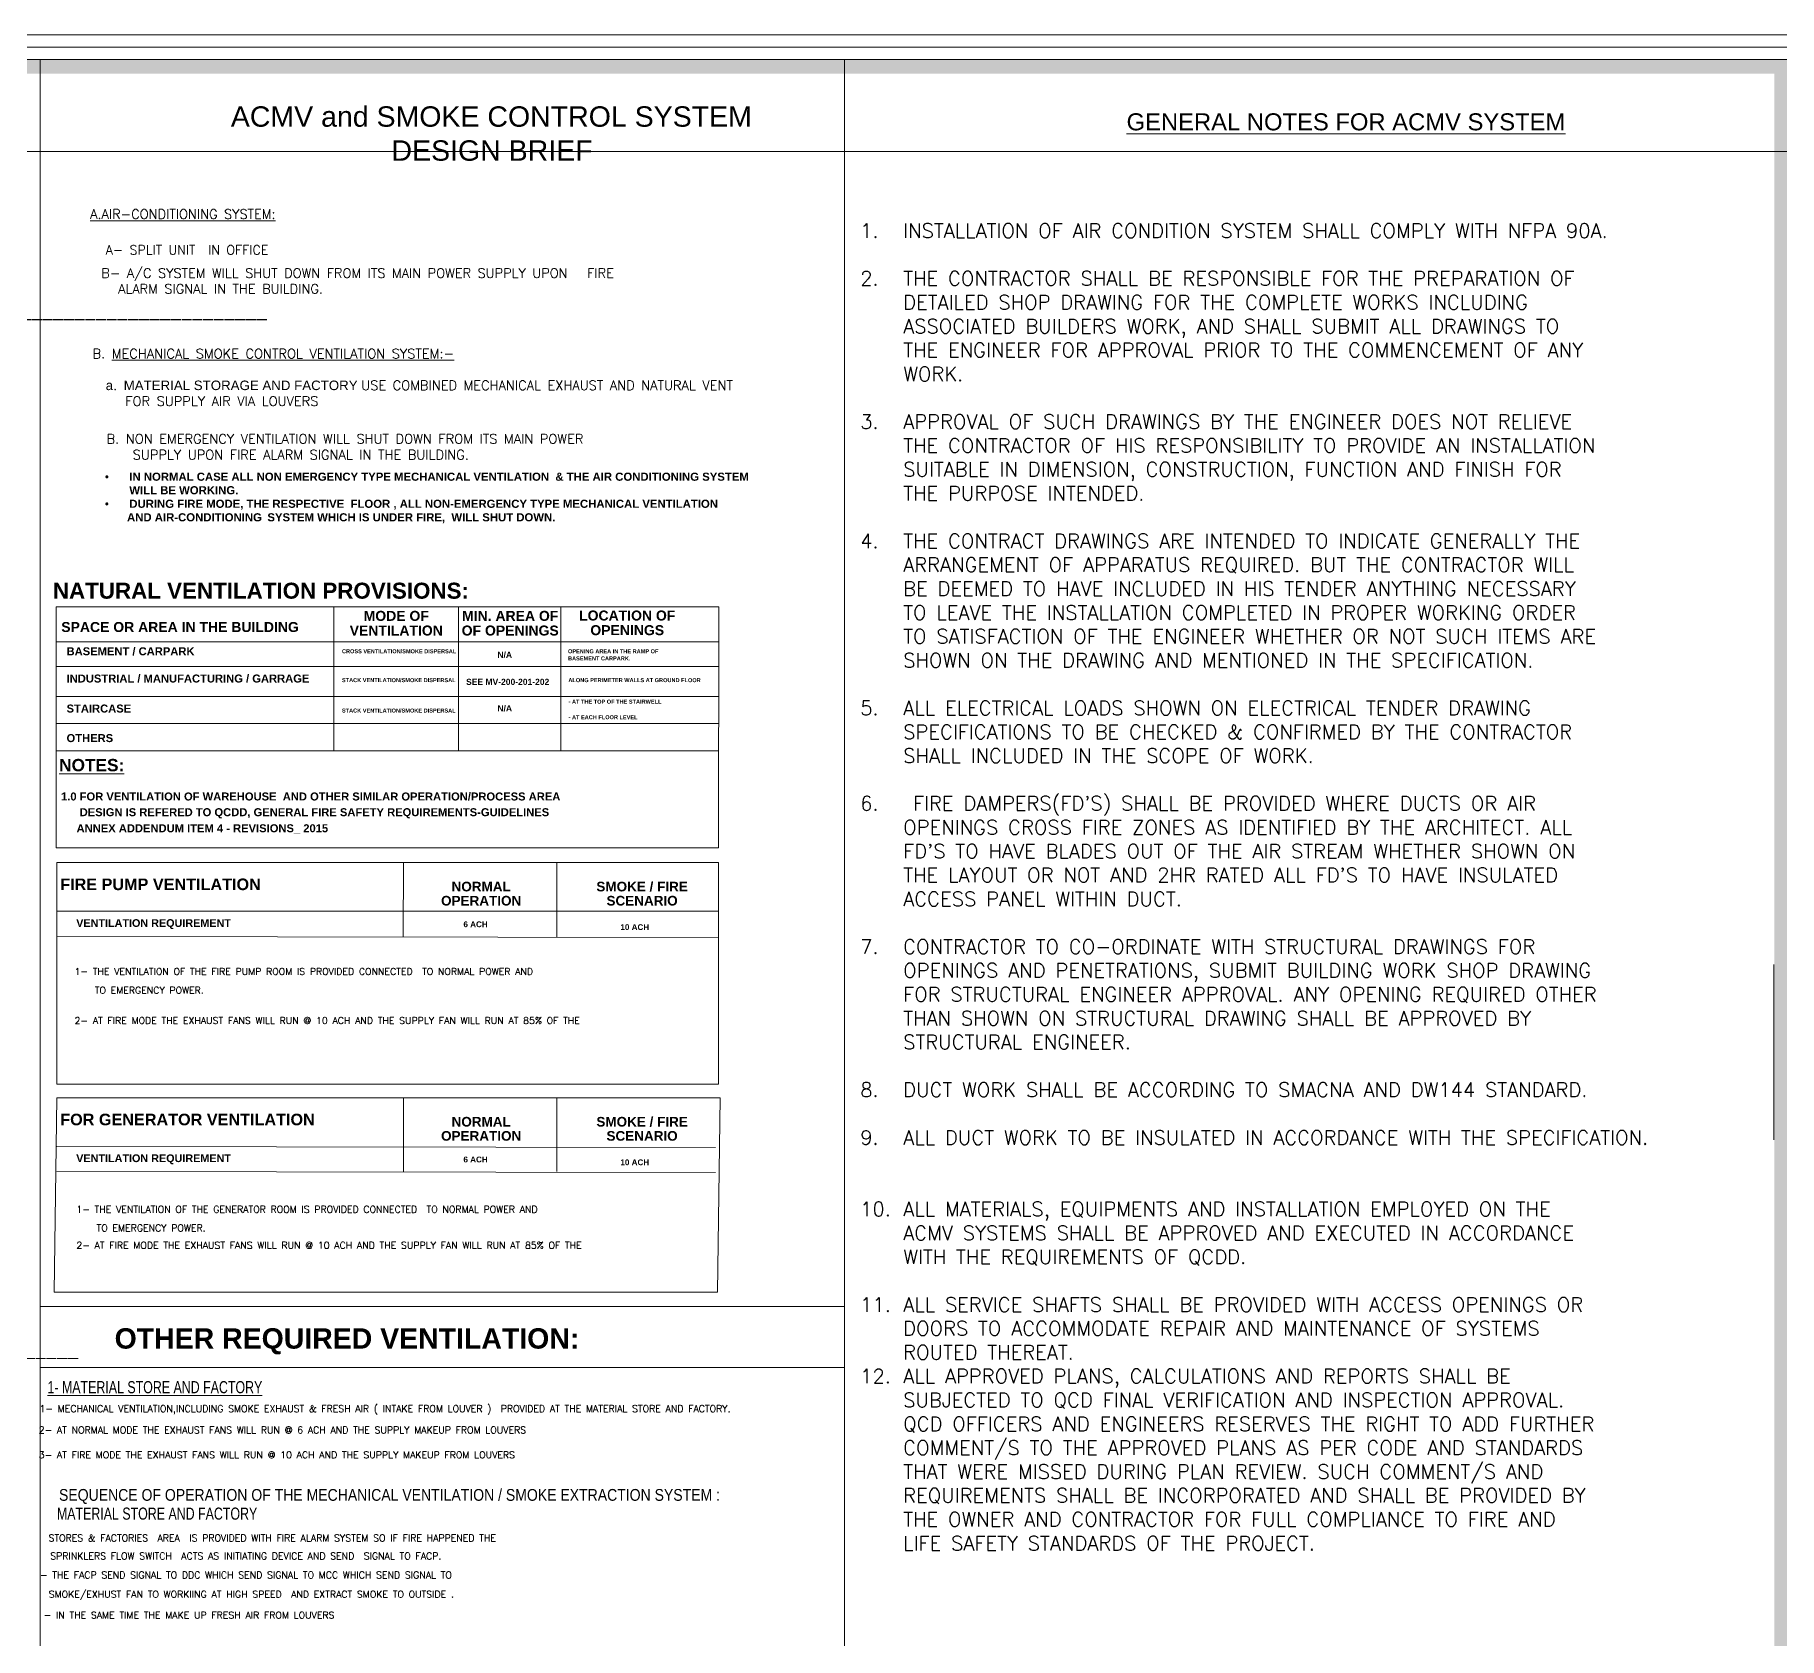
# Model space of a CAD drawing. Header units: inches. Extents: x -68096 to 69834, y -16833 to 17650.
# Drawn here: x 846.1 to 922.5, y 521.2 to 591.4 of the extents above; entities that cross this region are included whole.
import ezdxf
from ezdxf.enums import TextEntityAlignment as Align

# ---------------------------------------------------------------- set-up
doc = ezdxf.new("R2010")
doc.units = ezdxf.units.IN
doc.header["$MEASUREMENT"] = 0
for name, color, linetype in [('4-TEXT-HVAC', 4, 'Continuous'), ('DIM18', 40, 'Continuous'), ('M-TEXT', 2, 'Continuous'), ('QCD TITLE A', 7, 'Continuous'), ('QCD TITLE BLOCK', 7, 'Continuous'), ('QCD-PRESS-CONCEPT', 7, 'Continuous'), ('SHEET', 2, 'Continuous'), ('WIN', 1, 'Continuous')]:
    doc.layers.add(name, color=color, linetype=linetype)
for name, color, linetype, lineweight in [('F-TEXT', 170, 'Continuous', 18), ('MECHANICAL VENTILATION TEXT', 7, 'Continuous', 25), ('PEN45', 7, 'Continuous', 50)]:
    doc.layers.add(name, color=color, linetype=linetype, lineweight=lineweight)
doc.styles.add('AR', font='arial.ttf')
doc.styles.add('ARIAL-TITLE', font='arialbd.ttf')
doc.styles.add('ROMANC', font='romanc', dxfattribs={"height": 0.2})
doc.styles.add('ROMANS', font='romans.shx')
doc.styles.add('STYLE2', font='swisscl.ttf')
doc.styles.add('Title Sheet_A1$0$DCAQ New Title Block for CD-A1_Dar Al Salam$0$ARIAL_5', font='arialbd.ttf', dxfattribs={"height": 5})

msp = doc.modelspace()

# ---------------------------------------------------------------- hatches: boundary and pattern name
at = {"layer": 'WIN', "linetype": 'Continuous', "lineweight": 0}
h = msp.add_hatch(color=86, dxfattribs=at)
h.paths.add_polyline_path([(753.52048, 590.34425), (753.52048, 442.14684), (963.30992, 442.14684), (963.30992, 590.34425)])
h.paths.add_polyline_path([(922.89008, 589.71877), (922.89008, 442.80191), (962.68444, 442.80191), (962.68444, 589.71877)], flags=16)
h.paths.add_polyline_path([(922.26459, 442.80191), (754.14633, 442.80191), (754.14633, 589.71877), (922.26459, 589.71877)], flags=16)
h = msp.add_hatch(color=7, dxfattribs=at)
h.paths.add_polyline_path([(753.52048, 590.34425), (753.52048, 442.14684), (963.30992, 442.14684), (963.30992, 590.34425)])
h.paths.add_polyline_path([(922.89008, 589.71877), (922.89008, 442.80191), (962.68444, 442.80191), (962.68444, 589.71877)], flags=16)
h.paths.add_polyline_path([(922.26459, 442.80191), (754.14633, 442.80191), (754.14633, 589.71877), (922.26459, 589.71877)], flags=16)

# ---------------------------------------------------------------- linework, layer by layer
at = {"lineweight": 0}
msp.add_line((922.24442, 550.72643), (922.24442, 543.04737), dxfattribs=at)
at = {"layer": 'PEN45', "lineweight": 0}
msp.add_lwpolyline([(753.52048, 590.34425), (922.89008, 590.34425), (922.89008, 442.84014), (753.52048, 442.84014)], close=True, dxfattribs=at)
at = {"layer": 'QCD TITLE BLOCK', "lineweight": 0}
for p, q in [((846.37393, 442.84014), (846.37393, 590.34611)), ((881.56644, 590.34425), (881.56644, 493.08688))]:
    msp.add_line(p, q, dxfattribs=at)
at = {"layer": 'QCD-PRESS-CONCEPT', "color": 8, "linetype": 'Continuous', "lineweight": 0}
for p, q in [((859.22566, 566.38375), (859.22566, 560.07312)), ((864.67895, 566.38375), (864.67895, 560.08805)), ((869.15698, 566.38375), (869.15698, 560.07312)), ((876.0724, 564.85516), (847.07686, 564.85516)), ((876.07144, 563.77326), (847.07686, 563.77326)), ((874.44879, 562.46052), (847.07686, 562.46052)), ((876.07027, 562.46052), (847.07686, 562.46052)), ((876.06921, 561.26891), (847.07686, 561.26891)), ((876.06815, 560.07312), (847.07686, 560.07312)), ((862.26805, 555.18806), (862.26368, 551.93349)), ((868.98713, 555.18806), (868.98275, 551.92448)), ((876.05596, 553.05187), (847.10058, 553.05187)), ((876.05596, 551.91073), (847.10058, 551.95381)), ((876.05596, 551.91073), (847.10058, 551.95381)), ((862.26805, 544.89249), (862.26805, 541.65824)), ((868.98713, 544.89249), (868.98713, 541.65824)), ((875.93462, 542.71766), (847.10058, 542.7563)), ((875.93462, 541.6196), (847.10058, 541.65824)), ((875.93462, 541.6196), (847.10058, 541.65824))]:
    msp.add_line(p, q, dxfattribs=at)
for points in [[(847.07686, 566.38375), (876.07376, 566.38375), (876.06439, 555.83359), (847.07686, 555.83359)], [(847.10058, 555.18806), (876.05596, 555.18806), (876.05596, 545.48974), (847.10058, 545.48974)], [(847.10058, 544.89249), (876.13366, 544.89249), (876.0187, 536.37762), (846.98562, 536.37762)]]:
    msp.add_lwpolyline(points, close=True, dxfattribs=at)
at = {"layer": 'SHEET', "color": 7, "linetype": 'ByBlock', "lineweight": 0}
for p, q in [((923.34513, 586.31225), (754.14187, 586.31225)), ((846.37393, 535.75722), (881.56631, 535.75723)), ((846.37393, 533.08173), (881.56631, 533.08174))]:
    msp.add_line(p, q, dxfattribs=at)
at = {"layer": 'WIN', "color": 7, "linetype": 'Continuous', "lineweight": 0}
for points in [[(752.44464, 441.071), (964.38576, 441.071), (964.38576, 591.4201), (752.44464, 591.4201)], [(752.44464, 441.071), (964.38576, 441.071), (964.38576, 591.4201), (752.44464, 591.4201)], [(752.98256, 441.60892), (963.84784, 441.60892), (963.84784, 590.88217), (752.98256, 590.88217)], [(752.98256, 441.60892), (963.84784, 441.60892), (963.84784, 590.88217), (752.98256, 590.88217)], [(753.52048, 442.14684), (963.30992, 442.14684), (963.30992, 590.34425), (753.52048, 590.34425)], [(753.52048, 442.14684), (963.30992, 442.14684), (963.30992, 590.34425), (753.52048, 590.34425)]]:
    msp.add_lwpolyline(points, close=True, dxfattribs=at)

# ---------------------------------------------------------------- texts
at = {"layer": '4-TEXT-HVAC', "color": 7, "lineweight": 0, "style": 'ROMANC'}
for s, p in [('STORES & FACTORIES  AREA  IS PROVIDED WITH FIRE ALARM SYSTEM SO IF FIRE HAPPENED THE ', (846.73923, 525.4659, -32782.39988)), ('SPRINKLERS FLOW SWITCH  ACTS AS INITIATING DEVICE AND SEND  SIGNAL TO FACP. ', (846.81507, 524.68178, -32782.39988)), ('- THE FACP SEND SIGNAL TO DDC WHICH SEND SIGNAL TO MCC WHICH SEND SIGNAL TO ', (846.36412, 523.84874, -32782.44297)), ('SMOKE/EXHUST FAN TO WORKIING AT HIGH SPEED  AND EXTRACT SMOKE TO OUTSIDE .', (846.74767, 523.00628, -32782.39988)), ('- IN THE SAME TIME THE MAKE UP FRESH AIR FROM LOUVERS ', (846.52363, 522.08972, -32782.44524))]:
    msp.add_text(s, height=0.3, dxfattribs=at).set_placement(p)
at = {"layer": 'DIM18', "color": 7, "lineweight": 0, "insert": (848.96581, 582.20895), "char_height": 0.405, "width": 35.8009551, "attachment_point": 1, "style": 'ROMANS'}
msp.add_mtext(' A- SPLIT UNIT  IN OFFICE\\P  ', dxfattribs=at)
at = {"layer": 'F-TEXT', "color": 2, "lineweight": 0, "style": 'AR', "width": 0.85}
msp.add_text('SEQUENCE OF OPERATION OF THE MECHANICAL VENTILATION / SMOKE EXTRACTION SYSTEM :', height=0.5164577, dxfattribs=at).set_placement((847.19794, 527.24606))
msp.add_text('SEQUENCE OF OPERATION OF THE MECHANICAL VENTILATION / SMOKE EXTRACTION SYSTEM :', height=0.5164577, dxfattribs=at).set_placement((847.19794, 527.24606))
at = {"layer": 'M-TEXT', "color": 0, "lineweight": 0, "style": 'ROMANS'}
for s, p in [('1- THE VENTILATION OF THE FIRE PUMP ROOM IS PROVIDED CONNECTED  TO NORMAL POWER AND', (847.87635, 550.26764)), ('TO EMERGENCY POWER.', (848.76287, 549.44759)), ('2- AT FIRE MODE THE EXHAUST FANS WILL RUN @ 10 ACH AND THE SUPPLY FAN WILL RUN AT 85%%% OF THE', (847.87635, 548.12145)), ('1- THE VENTILATION OF THE GENERATOR ROOM IS PROVIDED CONNECTED  TO NORMAL POWER AND', (847.95714, 539.85561)), ('TO EMERGENCY POWER.', (848.84366, 539.03556)), ('2- AT FIRE MODE THE EXHAUST FANS WILL RUN @ 10 ACH AND THE SUPPLY FAN WILL RUN AT 85%%% OF THE', (847.95714, 538.284)), ('1- MECHANICAL VENTILATION,INCLUDING SMOKE EXHAUST & FRESH AIR ( INTAKE FROM LOUVER )  PROVIDED AT THE MATERIAL STORE AND FACTORY.', (846.34465, 531.13096)), ('2- AT NORMAL MODE THE EXHAUST FANS WILL RUN @ 6 ACH AND THE SUPPLY MAKEUP FROM LOUVERS', (846.3105, 530.19485)), ('3- AT FIRE MODE THE EXHAUST FANS WILL RUN @ 10 ACH AND THE SUPPLY MAKEUP FROM LOUVERS ', (846.3105, 529.10751))]:
    msp.add_text(s, height=0.3, dxfattribs=at).set_placement(p)
at = {"layer": 'MECHANICAL VENTILATION TEXT', "color": 3, "lineweight": 0, "style": 'ROMANS'}
msp.add_text('  %%UA.AIR-CONDITIONING SYSTEM:', height=0.4140665, dxfattribs=at).set_placement((847.99645, 583.36893))
at = {"layer": 'MECHANICAL VENTILATION TEXT', "color": 2, "lineweight": 0, "style": 'STYLE2'}
for s, p in [('%%U1- MATERIAL STORE AND FACTORY', (846.69348, 531.95645, -51632.27982)), ('MATERIAL STORE AND FACTORY', (847.10554, 526.42008, -51632.27982))]:
    msp.add_text(s, height=0.5291233, dxfattribs=at).set_placement(p)
at = {"layer": 'MECHANICAL VENTILATION TEXT', "color": 7, "lineweight": 0, "attachment_point": 1, "style": 'ROMANS'}
for s, insert, char_height, width in [("\\pi-1.88,l1.88,t1.88;{\\C256;1.^IINSTALLATION OF AIR CONDITION SYSTEM SHALL COMPLY WITH NFPA 90A.\\P\\pi0,l0,tz;\\P\\pi-1.88,l1.88,t1.88;2.^ITHE CONTRACTOR SHALL BE RESPONSIBLE FOR THE PREPARATION OF DETAILED SHOP DRAWING FOR THE COMPLETE WORKS INCLUDING ASSOCIATED BUILDERS WORK, AND SHALL SUBMIT ALL DRAWINGS TO THE ENGINEER FOR APPROVAL PRIOR TO THE COMMENCEMENT OF ANY WORK.\\P\\pi0,l0,tz;\\P\\pi-1.88,l1.88,t1.88;3.^IAPPROVAL OF SUCH DRAWINGS BY THE ENGINEER DOES NOT RELIEVE THE CONTRACTOR OF HIS RESPONSIBILITY TO PROVIDE AN INSTALLATION SUITABLE IN DIMENSION, CONSTRUCTION, FUNCTION AND FINISH FOR THE PURPOSE INTENDED.\\P\\pi0,l0,tz;\\P\\pi-1.88,l1.88,t1.88;4.^ITHE CONTRACT DRAWINGS ARE INTENDED TO INDICATE GENERALLY THE ARRANGEMENT OF APPARATUS REQUIRED. BUT THE CONTRACTOR WILL BE DEEMED TO HAVE INCLUDED IN HIS TENDER ANYTHING NECESSARY TO LEAVE THE INSTALLATION COMPLETED IN PROPER WORKING ORDER TO SATISFACTION OF THE ENGINEER WHETHER OR NOT SUCH ITEMS ARE SHOWN ON THE DRAWING AND MENTIONED IN THE SPECIFICATION.\\P\\pi0,l0,tz;\\P\\pi-1.88,l1.88,t1.88;5.^IALL ELECTRICAL LOADS SHOWN ON ELECTRICAL TENDER DRAWING SPECIFICATIONS TO BE CHECKED & CONFIRMED BY THE CONTRACTOR SHALL INCLUDED IN THE SCOPE OF WORK.\\P\\pi0,l0,tz;\\P\\pi-1.88,l1.88,t1.88;6.^I FIRE DAMPERS(FD'S) SHALL BE PROVIDED WHERE DUCTS OR AIR OPENINGS CROSS FIRE ZONES AS IDENTIFIED BY THE ARCHITECT. ALL FD'S TO HAVE BLADES OUT OF THE AIR STREAM WHETHER SHOWN ON THE LAYOUT OR NOT AND 2HR RATED ALL FD'S TO HAVE INSULATED ACCESS PANEL WITHIN DUCT.\\P\\pi0,l0,tz;\\P\\pi-1.88,l1.88,t1.88;7.^ICONTRACTOR TO CO-ORDINATE WITH STRUCTURAL DRAWINGS FOR OPENINGS AND PENETRATIONS, SUBMIT BUILDING WORK SHOP DRAWING FOR STRUCTURAL ENGINEER APPROVAL. ANY OPENING REQUIRED OTHER THAN SHOWN ON STRUCTURAL DRAWING SHALL BE APPROVED BY STRUCTURAL ENGINEER.\\P\\pi0,l0,tz;\\P\\pi-1.88,l1.88,t1.88;8.^IDUCT WORK SHALL BE ACCORDING TO SMACNA AND DW144 STANDARD.\\P\\pi0,l0,tz;\\P\\pi-1.88,l1.88,t1.88;9.^IALL DUCT WORK TO BE INSULATED IN ACCORDANCE WITH THE SPECIFICATION.\\P\\pi0,l0,tz;\\P\\P\\pi-1.88,l1.88,t1.88;10.^IALL MATERIALS, EQUIPMENTS AND INSTALLATION EMPLOYED ON THE ACMV SYSTEMS SHALL BE APPROVED AND EXECUTED IN ACCORDANCE WITH THE REQUIREMENTS OF QCDD.\\P\\pi0,l0,tz;\\P\\pi-1.88,l1.88,t1.88;11.^IALL SERVICE SHAFTS SHALL BE PROVIDED WITH ACCESS OPENINGS OR DOORS TO ACCOMMODATE REPAIR AND MAINTENANCE OF SYSTEMS ROUTED THEREAT.\\P12.^IALL APPROVED PLANS, CALCULATIONS AND REPORTS SHALL BE SUBJECTED TO QCD FINAL VERIFICATION AND INSPECTION APPROVAL. QCD OFFICERS AND ENGINEERS RESERVES THE RIGHT TO ADD FURTHER COMMENT/S TO THE APPROVED PLANS AS PER CODE AND STANDARDS THAT WERE MISSED DURING PLAN REVIEW. SUCH COMMENT/S AND REQUIREMENTS SHALL BE INCORPORATED AND SHALL BE PROVIDED BY THE OWNER AND CONTRACTOR FOR FULL COMPLIANCE TO FIRE AND LIFE SAFETY STANDARDS OF THE PROJECT.}", (882.26101, 583.15964), 0.62666885, 35.0592947), ('{\\L\\C256;\\P\\pi-1.3076,l1.3076,t1.3076;\\l  B- A/C SYSTEM WILL SHUT DOWN FROM ITS MAIN POWER SUPPLY UPON   FIRE ALARM SIGNAL IN THE BUILDING.}', (848.47931, 581.88961), 0.41406648, 25.7237155), ('{\\L\\C256;\\P\\pi-1.314,l1.314,t1.314;\\l B. NON EMERGENCY VENTILATION WILL SHUT DOWN FROM ITS MAIN POWER   \\P     SUPPLY UPON FIRE ALARM SIGNAL IN THE BUILDING.}', (848.99733, 574.6366), 0.4161085, 30.4509969)]:
    msp.add_mtext(s, dxfattribs=dict(at, insert=insert, char_height=char_height, width=width))
at = {"layer": 'MECHANICAL VENTILATION TEXT', "color": 3, "lineweight": 0, "insert": (848.67013, 577.673), "char_height": 0.41610848, "width": 41.0108933, "attachment_point": 1, "style": 'ROMANS'}
msp.add_mtext('\\pi-1.314,l1.314,t1.314;B. {\\LMECHANICAL SMOKE CONTROL VENTILATION SYSTEM:-\\P\\C256;\\P\\l  \\fArial|b0|i0|c0|p34;a\\Fromans|c0;. \\fArial|b0|i0|c0|p34;MATERIAL STORAGE AND FACTORY \\Fromans|c0;USE COMBINED MECHANICAL EXHAUST AND NATURAL VENT \\P     FOR SUPPLY AIR VIA LOUVERS}', dxfattribs=at)
at = {"layer": 'QCD TITLE A', "lineweight": 0}
for s, height, style, p in [('NATURAL VENTILATION PROVISIONS:', 0.7004424, 'Title Sheet_A1$0$DCAQ New Title Block for CD-A1_Dar Al Salam$0$ARIAL_5', (846.92902, 566.73827)), ('SPACE OR AREA IN THE BUILDING', 0.4377765, 'ARIAL-TITLE', (847.29636, 565.27889)), ('BASEMENT / CARPARK', 0.3502212, 'ARIAL-TITLE', (847.52863, 564.2596)), ('CROSS VENTILATION/SMOKE DISPERSAL', 0.1751106, 'ARIAL-TITLE', (859.58015, 564.34802)), ('OPENING AREA IN THE RAMP OF ', 0.1751106, 'ARIAL-TITLE', (869.47326, 564.34802)), ('BASEMENT CARPARK.', 0.1751106, 'ARIAL-TITLE', (869.47326, 564.03511)), ('INDUSTRIAL / MANUFACTURING / GARRAGE', 0.3502212, 'ARIAL-TITLE', (847.52863, 563.068)), ('STACK VENTILATION/SMOKE DISPERSAL', 0.1751106, 'ARIAL-TITLE', (859.58015, 563.08351)), ('ALONG PERIMETER WALLS AT GROUND FLOOR', 0.1751106, 'ARIAL-TITLE', (869.49003, 563.08351)), ('STAIRCASE', 0.350221, 'ARIAL-TITLE', (847.52863, 561.75427)), ('STACK VENTILATION/SMOKE DISPERSAL', 0.1751106, 'ARIAL-TITLE', (859.58015, 561.75427)), ('- AT THE TOP OF THE STAIRWELL', 0.1751106, 'ARIAL-TITLE', (869.4984, 562.14365)), ('- AT EACH FLOOR LEVEL', 0.1751106, 'ARIAL-TITLE', (869.4984, 561.46205)), ('OTHERS', 0.350221, 'ARIAL-TITLE', (847.52863, 560.45975)), ('%%UNOTES:', 0.540355, 'ARIAL-TITLE', (847.20231, 559.18255)), ('FIRE PUMP VENTILATION', 0.5071882, 'Title Sheet_A1$0$DCAQ New Title Block for CD-A1_Dar Al Salam$0$ARIAL_5', (847.25127, 553.98052)), ('VENTILATION REQUIREMENT', 0.3381254, 'ARIAL-TITLE', (847.95141, 552.36874)), ('FOR GENERATOR VENTILATION', 0.5071882, 'Title Sheet_A1$0$DCAQ New Title Block for CD-A1_Dar Al Salam$0$ARIAL_5', (847.25127, 543.68495)), ('VENTILATION REQUIREMENT', 0.3381254, 'ARIAL-TITLE', (847.95141, 542.07317))]:
    msp.add_text(s, height=height, dxfattribs=dict(at, style=style)).set_placement(p)
at = {"layer": 'QCD TITLE A', "lineweight": 0, "style": 'ARIAL-TITLE'}
for s, height, p in [('MODE OF', 0.437776, (861.95663, 565.76637)), ('MIN. AREA OF', 0.4377765, (866.94373, 565.76637)), ('LOCATION OF', 0.4377765, (872.06403, 565.78213)), ('VENTILATION', 0.4377765, (861.95663, 565.12546)), ('OF OPENINGS', 0.4377765, (866.94373, 565.12546)), ('OPENINGS', 0.437776, (872.06403, 565.14122)), ('NORMAL', 0.422657, (865.67239, 553.92412)), ('SMOKE / FIRE', 0.4226568, (872.71528, 553.92412)), ('OPERATION', 0.422657, (865.67239, 553.30535)), ('SCENARIO', 0.422657, (872.71528, 553.30535)), ('NORMAL', 0.422657, (865.67239, 543.62855)), ('SMOKE / FIRE', 0.4226568, (872.71528, 543.62855)), ('OPERATION', 0.422657, (865.67239, 543.00978)), ('SCENARIO', 0.422657, (872.71528, 543.00978))]:
    msp.add_text(s, height=height, dxfattribs=at).set_placement(p, align=Align.CENTER)
at = {"layer": 'QCD TITLE A', "color": 3, "lineweight": 0, "style": 'ARIAL-TITLE'}
for s, height, p in [('N/A', 0.266551, (866.70402, 564.14803)), ('SEE MV-200-201-202', 0.2665506, (866.83306, 562.96416)), ('N/A', 0.266551, (866.70402, 561.80573)), ('6 ACH', 0.253594, (865.42745, 552.35697)), ('10 ACH', 0.253594, (872.39551, 552.23295)), ('6 ACH', 0.253594, (865.42745, 542.0614)), ('10 ACH', 0.253594, (872.39551, 541.93738))]:
    msp.add_text(s, height=height, dxfattribs=at).set_placement(p, align=Align.CENTER)
at = {"layer": 'QCD TITLE A', "color": 4, "lineweight": 0, "style": 'ARIAL-TITLE'}
for s, p in [('1.0 FOR VENTILATION OF WAREHOUSE  AND OTHER SIMILAR OPERATION/PROCESS AREA ', (847.2861, 557.90413)), ('      DESIGN IS REFERED TO QCDD, GENERAL FIRE SAFETY REQUIREMENTS-GUIDELINES ', (847.2861, 557.21579)), ('     ANNEX ADDENDUM ITEM 4 - REVISIONS_ 2015', (847.2861, 556.51289))]:
    msp.add_text(s, height=0.3502212, dxfattribs=at).set_placement(p)
at = {"layer": 'QCD TITLE A', "color": 3, "lineweight": 0, "style": 'Title Sheet_A1$0$DCAQ New Title Block for CD-A1_Dar Al Salam$0$ARIAL_5'}
msp.add_text('OTHER REQUIRED VENTILATION:', height=0.8913501, dxfattribs=at).set_placement((849.63178, 533.90827))
at = {"layer": 'QCD TITLE A', "color": 3, "lineweight": 0, "insert": (853.12794, 588.29207), "char_height": 0.8929048, "width": 25.8880552, "attachment_point": 1, "style": 'Title Sheet_A1$0$DCAQ New Title Block for CD-A1_Dar Al Salam$0$ARIAL_5'}
msp.add_mtext('\\pi1.589;{\\fArial|b0|i0|c0|p34;ACMV and SMOKE CONTROL SYSTEM \\P\\pi8.6196;DESIGN BRIEF}', dxfattribs=at)
at = {"layer": 'QCD TITLE A', "lineweight": 0, "attachment_point": 1, "style": 'Title Sheet_A1$0$DCAQ New Title Block for CD-A1_Dar Al Salam$0$ARIAL_5'}
for s, insert, char_height, width in [('\\pi0.86628;{\\fArial|b0|i0|c0|p34;\\L\\C3;GENERAL NOTES FOR ACMV SYSTEM}', (893.05077, 587.98636), 0.7451952, 20.8026494), ('\\pi-1.0662,l1.0662,t1.0662;{\\L\\C2;\\P}\\P{\\fSymbol|b0|i0|c2|p18;·^I}IN NORMAL CASE ALL NON EMERGENCY TYPE MECHANICAL VENTILATION  & THE AIR CONDITIONING SYSTEM \\P^IWILL BE WORKING. \\P{\\fSymbol|b0|i0|c2|p18;·^I}DURING FIRE MODE, THE RESPECTIVE  FLOOR , ALL NON-EMERGENCY TYPE MECHANICAL VENTILATION\\P\\pt7.108;       AND AIR-CONDITIONING ^ISYSTEM WHICH IS UNDER FIRE,  WILL SHUT DOWN.', (849.20885, 573.44076), 0.35540084, 32.6476183)]:
    msp.add_mtext(s, dxfattribs=dict(at, insert=insert, char_height=char_height, width=width))
at = {"layer": 'QCD TITLE A', "lineweight": 0, "char_height": 0.9647215, "attachment_point": 1, "style": 'ROMANS'}
for s, insert in [('\\A1;{\\fArial|b0|i0|c0|p34;\\H0.875x;\\C7;AUTOMATIC SPRINKLER SYSTEM\\P\\H0.71429x;\\C256;COVERAGE:            THROUGHOUT\\P^I^I^I                                 PARTIAL  PROTECTION; SPECIFY AREAS PROTECTED: _________________________\\P^I^I^I                                 N/A\\P                                 \\H0.99999x;\\P\\H1.4x;\\C7;MANUAL FIRE FIGHTING SYSTEM\\H1.1429x;\\P\\H0.62501x;\\C256;          FIRE HOSE REELS \\fArial|b0|i1|c0|p34;\\C1;\\P\\fArial|b0|i0|c0|p34;\\C256;          PORTABLE FIRE EXTINGUISHERS       \\P          N/A^I^I                                                                                 \\P\\H1.4x;\\C6;\\P\\H1.0001x;\\C7;OTHER AUTOMATIC SUPPRESSION SYSTEM\\H1.1429x;\\P\\H0.625x;                       TYPE                                                                        \\C256;         AREAS PROTECTED\\P           WATER SPRAY SYSTEM                                                                 \\P           WATER MIST SYSTEM  \\P           CLEAN AGENT SUPPRESSION SYSTEM\\P           FOAM SYSTEM\\P           DRY CHEMICAL SYSTEM\\P           WET CHEMICAL SYSTEM\\P           KITCHEN/ RANGE HOOD EXTINGUISHING SYSTEM              \\C6; (AS PER NFPA 96)\\P\\C256;           OTHER,      SPECIFY;   ________________________\\P            N/A}', (802.73165, 582.11954)), ('\\A1;{\\fArial|b0|i0|c0|p34;\\H0.625x;\\P    NATURAL  \\P   APPLICATION:\\P        CAR PARKS \\C6;(Basement >500m² and/or >1 Level) \\C256;\\P        OPEN PARKING STRUCTURES \\P        WAREHOUSE STORAGE AREAS \\C6;(>1115m²)\\C256;\\P        FACTORY MANUFACTURING AREAS \\C6;(>1115m²)\\C256;\\P^I        ATRIA \\P        MALLS \\H0.4x;\\P\\H2.5x;        STAIRWELLS \\H0.96x;\\C6;(Smoke Vents: 1.5m² fixed-wall \\P        openings, max. 300mm below slab soffit)\\H1.0417x;\\C256;\\P^I        OTHERS,      SPECIFY: __________________\\P^I^I^I        N/A         }', (824.65452, 545.24099))]:
    msp.add_mtext(s, dxfattribs=dict(at, insert=insert))

doc.saveas('drawing.dxf')
